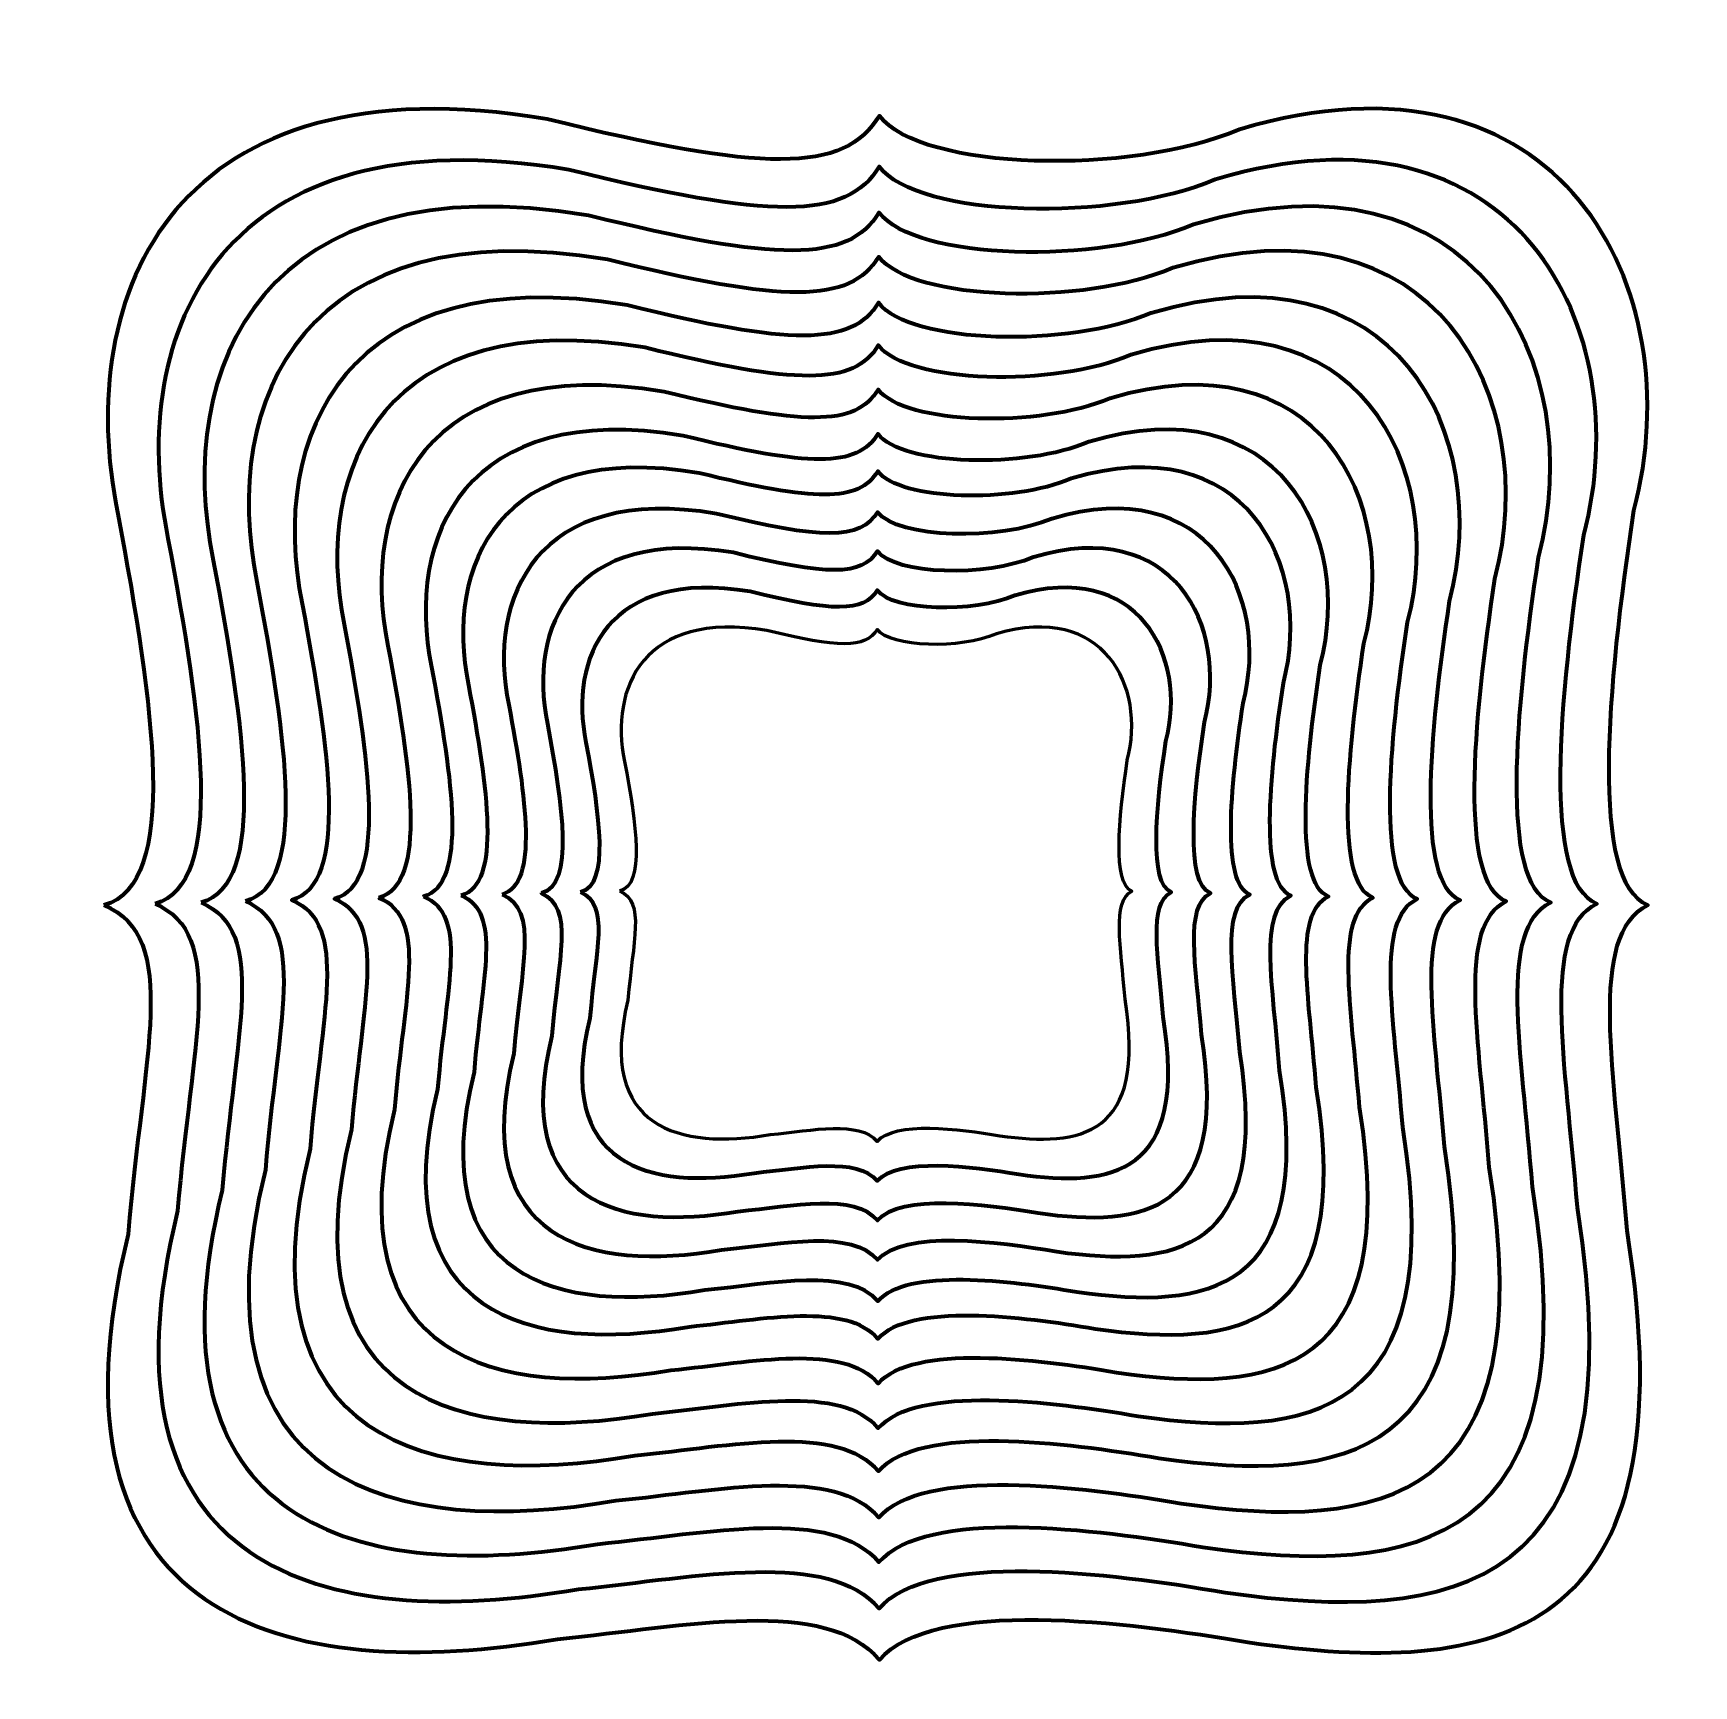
# Model space of a CAD drawing. Header units: centimetres. Extents: x -7.7 to 7.5, y -7.3 to 7.8.
import ezdxf

# ---------------------------------------------------------------- set-up
doc = ezdxf.new("R2010")
doc.units = ezdxf.units.CM
doc.header["$MEASUREMENT"] = 0
doc.layers.add('Layer 1', color=7, linetype='Continuous')

msp = doc.modelspace()

# ---------------------------------------------------------------- linework, layer by layer
at = {"layer": 'Layer 1', "color": 38, "lineweight": 158}
msp.add_open_spline([(-7.03024, -0.16914), (-6.33689, 0.02224), (-6.57373, 1.65004), (-6.90371, 3.40589), (-6.90371, 3.40589), (-7.31848, 5.43364), (-6.37895, 7.58246), (-2.98065, 7.01258), (-2.98065, 7.01258), (-1.02017, 6.52811), (-0.26157, 6.51165), (0.05656, 7.04421), (0.05656, 7.04421), (0.43535, 6.54041), (2.35642, 6.49346), (3.34686, 6.91767), (3.34686, 6.91767), (6.29097, 7.79783), (7.48476, 5.46888), (6.95353, 3.43753), (6.95353, 3.43753), (6.70827, 1.82261), (6.54978, 0.03825), (7.08008, -0.16914), (7.08008, -0.16914), (6.5283, -0.43964), (6.77434, -1.68061), (6.89026, -3.14308), (6.89026, -3.14308), (7.50015, -6.91966), (5.67138, -7.22359), (3.44177, -6.90795), (3.44177, -6.90795), (2.30586, -6.71179), (0.54617, -6.49824), (0.05656, -7.06613), (0.05656, -7.06613), (-0.42855, -6.48623), (-1.7046, -6.75543), (-2.88574, -6.87631), (-2.88574, -6.87631), (-5.38522, -7.30263), (-7.67702, -6.7014), (-6.8088, -3.17471), (-6.8088, -3.17471), (-6.67587, -1.53315), (-6.32551, -0.4662), (-7.03024, -0.16914)], degree=3, knots=[0, 0, 0, 0, 0.07692308, 0.07692308, 0.07692308, 0.07692308, 0.15384615, 0.15384615, 0.15384615, 0.15384615, 0.23076923, 0.23076923, 0.23076923, 0.23076923, 0.30769231, 0.30769231, 0.30769231, 0.30769231, 0.38461538, 0.38461538, 0.38461538, 0.38461538, 0.46153846, 0.46153846, 0.46153846, 0.46153846, 0.53846154, 0.53846154, 0.53846154, 0.53846154, 0.61538462, 0.61538462, 0.61538462, 0.61538462, 0.69230769, 0.69230769, 0.69230769, 0.69230769, 0.76923077, 0.76923077, 0.76923077, 0.76923077, 0.84615385, 0.84615385, 0.84615385, 0.84615385, 1, 1, 1, 1], dxfattribs=at)
at = {"layer": 'Layer 1', "color": 58, "lineweight": 158}
msp.add_open_spline([(-6.56368, -0.15652), (-5.91618, 0.02219), (-6.13736, 1.54234), (-6.44551, 3.18207), (-6.44551, 3.18207), (-6.83286, 5.07574), (-5.95546, 7.08245), (-2.78188, 6.55025), (-2.78188, 6.55025), (-0.95106, 6.09781), (-0.24262, 6.08245), (0.05447, 6.57979), (0.05447, 6.57979), (0.40821, 6.10929), (2.20225, 6.06546), (3.12719, 6.46161), (3.12719, 6.46161), (5.87659, 7.28358), (6.99143, 5.10864), (6.49534, 3.21162), (6.49534, 3.21162), (6.26631, 1.7035), (6.11828, 0.03714), (6.61353, -0.15652), (6.61353, -0.15652), (6.09825, -0.40915), (6.328, -1.56806), (6.43625, -2.93381), (6.43625, -2.93381), (7.00582, -6.46063), (5.29799, -6.74447), (3.21581, -6.4497), (3.21581, -6.4497), (2.15502, -6.2665), (0.51171, -6.06708), (0.05447, -6.59742), (0.05447, -6.59742), (-0.39855, -6.05587), (-1.59021, -6.30725), (-2.69324, -6.42015), (-2.69324, -6.42015), (-5.02744, -6.81828), (-7.16767, -6.25681), (-6.35687, -2.96334), (-6.35687, -2.96334), (-6.23273, -1.43034), (-5.90555, -0.43396), (-6.56368, -0.15652)], degree=3, knots=[0, 0, 0, 0, 0.07692308, 0.07692308, 0.07692308, 0.07692308, 0.15384615, 0.15384615, 0.15384615, 0.15384615, 0.23076923, 0.23076923, 0.23076923, 0.23076923, 0.30769231, 0.30769231, 0.30769231, 0.30769231, 0.38461538, 0.38461538, 0.38461538, 0.38461538, 0.46153846, 0.46153846, 0.46153846, 0.46153846, 0.53846154, 0.53846154, 0.53846154, 0.53846154, 0.61538462, 0.61538462, 0.61538462, 0.61538462, 0.69230769, 0.69230769, 0.69230769, 0.69230769, 0.76923077, 0.76923077, 0.76923077, 0.76923077, 0.84615385, 0.84615385, 0.84615385, 0.84615385, 1, 1, 1, 1], dxfattribs=at)
at = {"layer": 'Layer 1', "color": 46, "lineweight": 158}
msp.add_open_spline([(-6.14223, -0.14515), (-5.53613, 0.02213), (-5.74317, 1.44506), (-6.03162, 2.97988), (-6.03162, 2.97988), (-6.39418, 4.75242), (-5.57289, 6.63078), (-2.60233, 6.13261), (-2.60233, 6.13261), (-0.88862, 5.70912), (-0.22551, 5.69473), (0.05258, 6.16027), (0.05258, 6.16027), (0.38371, 5.71986), (2.06296, 5.67882), (2.92874, 6.04966), (2.92874, 6.04966), (5.50228, 6.81904), (6.54579, 4.78321), (6.08145, 3.00756), (6.08145, 3.00756), (5.86706, 1.59589), (5.72851, 0.03613), (6.19207, -0.14515), (6.19207, -0.14515), (5.70974, -0.3816), (5.92481, -1.46638), (6.02613, -2.74479), (6.02613, -2.74479), (6.55925, -6.04598), (4.96066, -6.31169), (3.01169, -6.03578), (3.01169, -6.03578), (2.01876, -5.8643), (0.48058, -5.67761), (0.05258, -6.17404), (0.05258, -6.17404), (-0.37146, -5.66712), (-1.48689, -5.90242), (-2.51936, -6.0081), (-2.51936, -6.0081), (-4.70424, -6.38076), (-6.70757, -5.8552), (-5.94865, -2.77242), (-5.94865, -2.77242), (-5.83244, -1.33747), (-5.52619, -0.40482), (-6.14223, -0.14515)], degree=3, knots=[0, 0, 0, 0, 0.07692308, 0.07692308, 0.07692308, 0.07692308, 0.15384615, 0.15384615, 0.15384615, 0.15384615, 0.23076923, 0.23076923, 0.23076923, 0.23076923, 0.30769231, 0.30769231, 0.30769231, 0.30769231, 0.38461538, 0.38461538, 0.38461538, 0.38461538, 0.46153846, 0.46153846, 0.46153846, 0.46153846, 0.53846154, 0.53846154, 0.53846154, 0.53846154, 0.61538462, 0.61538462, 0.61538462, 0.61538462, 0.69230769, 0.69230769, 0.69230769, 0.69230769, 0.76923077, 0.76923077, 0.76923077, 0.76923077, 0.84615385, 0.84615385, 0.84615385, 0.84615385, 1, 1, 1, 1], dxfattribs=at)
at = {"layer": 'Layer 1', "color": 54, "lineweight": 140}
msp.add_open_spline([(-5.73605, -0.13417), (-5.16987, 0.02209), (-5.36325, 1.3513), (-5.63272, 2.78503), (-5.63272, 2.78503), (-5.97139, 4.44083), (-5.2042, 6.19547), (-2.42927, 5.73011), (-2.42927, 5.73011), (-0.82843, 5.33451), (-0.20899, 5.32108), (0.05076, 5.75594), (0.05076, 5.75594), (0.36008, 5.34455), (1.92873, 5.30621), (2.73751, 5.65261), (2.73751, 5.65261), (5.14153, 6.37132), (6.11632, 4.46959), (5.68257, 2.81089), (5.68257, 2.81089), (5.4823, 1.49218), (5.35287, 0.03516), (5.7859, -0.13417), (5.7859, -0.13417), (5.33534, -0.35505), (5.53625, -1.36839), (5.63089, -2.56259), (5.63089, -2.56259), (6.12888, -5.64636), (4.63558, -5.89456), (2.81496, -5.63683), (2.81496, -5.63683), (1.88746, -5.47663), (0.45057, -5.30224), (0.05075, -5.76599), (0.05075, -5.76599), (-0.34535, -5.29245), (-1.38732, -5.51226), (-2.3518, -5.61098), (-2.3518, -5.61098), (-4.39276, -5.95908), (-6.26414, -5.46815), (-5.55521, -2.5884), (-5.55521, -2.5884), (-5.44664, -1.24797), (-5.16056, -0.37675), (-5.73605, -0.13417)], degree=3, knots=[0, 0, 0, 0, 0.07692308, 0.07692308, 0.07692308, 0.07692308, 0.15384615, 0.15384615, 0.15384615, 0.15384615, 0.23076923, 0.23076923, 0.23076923, 0.23076923, 0.30769231, 0.30769231, 0.30769231, 0.30769231, 0.38461538, 0.38461538, 0.38461538, 0.38461538, 0.46153846, 0.46153846, 0.46153846, 0.46153846, 0.53846154, 0.53846154, 0.53846154, 0.53846154, 0.61538462, 0.61538462, 0.61538462, 0.61538462, 0.69230769, 0.69230769, 0.69230769, 0.69230769, 0.76923077, 0.76923077, 0.76923077, 0.76923077, 0.84615385, 0.84615385, 0.84615385, 0.84615385, 1, 1, 1, 1], dxfattribs=at)
at = {"layer": 'Layer 1', "color": 42, "lineweight": 140}
msp.add_open_spline([(-5.31423, -0.12277), (-4.78952, 0.02205), (-4.96877, 1.25393), (-5.21847, 2.58267), (-5.21847, 2.58267), (-5.53234, 4.11725), (-4.82134, 5.7434), (-2.24959, 5.31212), (-2.24959, 5.31212), (-0.76595, 4.94548), (-0.19186, 4.93305), (0.04887, 5.33607), (0.04887, 5.33607), (0.33555, 4.9548), (1.78932, 4.91926), (2.53889, 5.24031), (2.53889, 5.24031), (4.76691, 5.90638), (5.67028, 4.14391), (5.2683, 2.60666), (5.2683, 2.60666), (5.0827, 1.38449), (4.96275, 0.03417), (5.36406, -0.12277), (5.36406, -0.12277), (4.94651, -0.32749), (5.13268, -1.26663), (5.22039, -2.3734), (5.22039, -2.3734), (5.68195, -5.23137), (4.29797, -5.46141), (2.61067, -5.22254), (2.61067, -5.22254), (1.75106, -5.07407), (0.41941, -4.91244), (0.04886, -5.34224), (0.04886, -5.34224), (-0.31825, -4.90337), (-1.28394, -5.1071), (-2.1778, -5.19859), (-2.1778, -5.19859), (-4.06934, -5.5212), (-5.80369, -5.06621), (-5.14664, -2.39732), (-5.14664, -2.39732), (-5.04606, -1.15502), (-4.78091, -0.3476), (-5.31424, -0.12277), (-5.31424, -0.12277), (-5.31424, -0.12277), (-5.31423, -0.12277), (-5.31423, -0.12277)], degree=3, knots=[0, 0, 0, 0, 0.07142857, 0.07142857, 0.07142857, 0.07142857, 0.14285714, 0.14285714, 0.14285714, 0.14285714, 0.21428571, 0.21428571, 0.21428571, 0.21428571, 0.28571429, 0.28571429, 0.28571429, 0.28571429, 0.35714286, 0.35714286, 0.35714286, 0.35714286, 0.42857143, 0.42857143, 0.42857143, 0.42857143, 0.5, 0.5, 0.5, 0.5, 0.57142857, 0.57142857, 0.57142857, 0.57142857, 0.64285714, 0.64285714, 0.64285714, 0.64285714, 0.71428571, 0.71428571, 0.71428571, 0.71428571, 0.78571429, 0.78571429, 0.78571429, 0.78571429, 0.85714286, 0.85714286, 0.85714286, 0.85714286, 1, 1, 1, 1], dxfattribs=at)
at = {"layer": 'Layer 1', "color": 40, "lineweight": 120}
for points in [[(-4.92318, -0.11221), (-4.43687, 0.02201), (-4.603, 1.16365), (-4.83444, 2.39508), (-4.83444, 2.39508), (-5.12532, 3.81726), (-4.46639, 5.32431), (-2.08302, 4.92461), (-2.08302, 4.92461), (-0.70804, 4.58483), (-0.176, 4.5733), (0.04712, 4.94679), (0.04712, 4.94679), (0.3128, 4.59346), (1.6601, 4.56052), (2.35474, 4.85806), (2.35474, 4.85806), (4.41959, 5.47534), (5.25682, 3.84195), (4.88427, 2.41729), (4.88427, 2.41729), (4.71227, 1.28464), (4.60108, 0.03323), (4.97301, -0.11222), (4.97301, -0.11222), (4.58602, -0.30195), (4.75856, -1.1723), (4.83988, -2.19799), (4.83988, -2.19799), (5.26759, -4.84663), (3.98502, -5.05984), (2.42129, -4.83846), (2.42129, -4.83846), (1.62463, -4.70087), (0.39053, -4.55107), (0.0471, -4.94939), (0.0471, -4.94939), (-0.29312, -4.54268), (-1.18806, -4.73147), (-2.01645, -4.81626), (-2.01645, -4.81626), (-3.76944, -5.11525), (-5.37678, -4.69357), (-4.76785, -2.22017), (-4.76785, -2.22017), (-4.67464, -1.06886), (-4.42891, -0.32059), (-4.92319, -0.11222), (-4.92319, -0.11222), (-4.92319, -0.11222), (-4.92318, -0.11221), (-4.92318, -0.11221)], [(-4.51698, -0.10125), (-4.0706, 0.02197), (-4.22307, 1.06988), (-4.43552, 2.20024), (-4.43552, 2.20024), (-4.70253, 3.50567), (-4.09769, 4.88899), (-1.90998, 4.52211), (-1.90998, 4.52211), (-0.64785, 4.21024), (-0.1595, 4.19963), (0.04529, 4.54247), (0.04529, 4.54247), (0.28916, 4.21816), (1.52587, 4.18792), (2.1635, 4.46102), (2.1635, 4.46102), (4.05883, 5.02763), (4.82732, 3.52833), (4.48537, 2.22061), (4.48537, 2.22061), (4.32749, 1.18096), (4.22543, 0.03227), (4.56682, -0.10126), (4.56682, -0.10126), (4.21163, -0.2754), (4.37, -1.0743), (4.44463, -2.0158), (4.44463, -2.0158), (4.83724, -4.44702), (3.65996, -4.64272), (2.2246, -4.43952), (2.2246, -4.43952), (1.49333, -4.31322), (0.36054, -4.17571), (0.0453, -4.54134), (0.0453, -4.54134), (-0.26698, -4.16801), (-1.08847, -4.3413), (-1.84884, -4.41913), (-1.84884, -4.41913), (-3.45794, -4.69358), (-4.93332, -4.30652), (-4.3744, -2.03617), (-4.3744, -2.03617), (-4.28883, -0.97937), (-4.06327, -0.29251), (-4.51697, -0.10126), (-4.51697, -0.10126), (-4.51697, -0.10126), (-4.51698, -0.10125), (-4.51698, -0.10125)]]:
    msp.add_open_spline(points, degree=3, knots=[0, 0, 0, 0, 0.07142857, 0.07142857, 0.07142857, 0.07142857, 0.14285714, 0.14285714, 0.14285714, 0.14285714, 0.21428571, 0.21428571, 0.21428571, 0.21428571, 0.28571429, 0.28571429, 0.28571429, 0.28571429, 0.35714286, 0.35714286, 0.35714286, 0.35714286, 0.42857143, 0.42857143, 0.42857143, 0.42857143, 0.5, 0.5, 0.5, 0.5, 0.57142857, 0.57142857, 0.57142857, 0.57142857, 0.64285714, 0.64285714, 0.64285714, 0.64285714, 0.71428571, 0.71428571, 0.71428571, 0.71428571, 0.78571429, 0.78571429, 0.78571429, 0.78571429, 0.85714286, 0.85714286, 0.85714286, 0.85714286, 1, 1, 1, 1], dxfattribs=at)
at = {"layer": 'Layer 1', "color": 41, "lineweight": 106}
msp.add_open_spline([(-4.1108, -0.09026), (-3.70432, 0.02194), (-3.84317, 0.97613), (-4.0366, 2.0054), (-4.0366, 2.0054), (-4.27973, 3.19409), (-3.72898, 4.4537), (-1.73693, 4.11963), (-1.73693, 4.11963), (-0.58766, 3.83564), (-0.14298, 3.82599), (0.04347, 4.13816), (0.04347, 4.13816), (0.26555, 3.84285), (1.39163, 3.81532), (1.97225, 4.064), (1.97225, 4.064), (3.69807, 4.57994), (4.39783, 3.21472), (4.08648, 2.02396), (4.08648, 2.02396), (3.94272, 1.07729), (3.8498, 0.03134), (4.16064, -0.09025), (4.16064, -0.09025), (3.8372, -0.24882), (3.98143, -0.97628), (4.04938, -1.83357), (4.04938, -1.83357), (4.40687, -4.04736), (3.33489, -4.22556), (2.02787, -4.04054), (2.02787, -4.04054), (1.36201, -3.92552), (0.33053, -3.80031), (0.04347, -4.13325), (0.04347, -4.13325), (-0.24089, -3.7933), (-0.98888, -3.9511), (-1.68128, -4.02197), (-1.68128, -4.02197), (-3.14648, -4.27187), (-4.48991, -3.91942), (-3.98098, -1.85211), (-3.98098, -1.85211), (-3.90303, -0.88983), (-3.69767, -0.2644), (-4.11079, -0.09024), (-4.11079, -0.09024), (-4.11079, -0.09024), (-4.1108, -0.09026), (-4.1108, -0.09026)], degree=3, knots=[0, 0, 0, 0, 0.07142857, 0.07142857, 0.07142857, 0.07142857, 0.14285714, 0.14285714, 0.14285714, 0.14285714, 0.21428571, 0.21428571, 0.21428571, 0.21428571, 0.28571429, 0.28571429, 0.28571429, 0.28571429, 0.35714286, 0.35714286, 0.35714286, 0.35714286, 0.42857143, 0.42857143, 0.42857143, 0.42857143, 0.5, 0.5, 0.5, 0.5, 0.57142857, 0.57142857, 0.57142857, 0.57142857, 0.64285714, 0.64285714, 0.64285714, 0.64285714, 0.71428571, 0.71428571, 0.71428571, 0.71428571, 0.78571429, 0.78571429, 0.78571429, 0.78571429, 0.85714286, 0.85714286, 0.85714286, 0.85714286, 1, 1, 1, 1], dxfattribs=at)
at = {"layer": 'Layer 1', "color": 41, "lineweight": 100}
msp.add_open_spline([(-3.7671, -0.08098), (-3.39439, 0.0219), (-3.52168, 0.89679), (-3.69907, 1.84052), (-3.69907, 1.84052), (-3.92199, 2.93042), (-3.417, 4.08536), (-1.5905, 3.77905), (-1.5905, 3.77905), (-0.53676, 3.51866), (-0.12904, 3.5098), (0.04195, 3.79604), (0.04195, 3.79604), (0.24554, 3.52527), (1.27805, 3.50002), (1.81043, 3.72804), (1.81043, 3.72804), (3.39284, 4.2011), (4.03445, 2.94932), (3.74894, 1.85753), (3.74894, 1.85753), (3.61714, 0.98952), (3.53192, 0.03052), (3.81696, -0.08098), (3.81696, -0.08098), (3.52039, -0.22637), (3.65262, -0.89338), (3.71493, -1.67943), (3.71493, -1.67943), (4.04273, -3.70923), (3.05983, -3.87264), (1.86143, -3.70298), (1.86143, -3.70298), (1.25092, -3.59753), (0.30517, -3.48272), (0.04196, -3.788), (0.04196, -3.788), (-0.21876, -3.47629), (-0.90463, -3.62098), (-1.53948, -3.68597), (-1.53948, -3.68597), (-2.88291, -3.91509), (-4.11467, -3.59195), (-3.64805, -1.69644), (-3.64805, -1.69644), (-3.5766, -0.81411), (-3.38828, -0.24067), (-3.76709, -0.08098), (-3.76709, -0.08098), (-3.76709, -0.08098), (-3.7671, -0.08098), (-3.7671, -0.08098)], degree=3, knots=[0, 0, 0, 0, 0.07142857, 0.07142857, 0.07142857, 0.07142857, 0.14285714, 0.14285714, 0.14285714, 0.14285714, 0.21428571, 0.21428571, 0.21428571, 0.21428571, 0.28571429, 0.28571429, 0.28571429, 0.28571429, 0.35714286, 0.35714286, 0.35714286, 0.35714286, 0.42857143, 0.42857143, 0.42857143, 0.42857143, 0.5, 0.5, 0.5, 0.5, 0.57142857, 0.57142857, 0.57142857, 0.57142857, 0.64285714, 0.64285714, 0.64285714, 0.64285714, 0.71428571, 0.71428571, 0.71428571, 0.71428571, 0.78571429, 0.78571429, 0.78571429, 0.78571429, 0.85714286, 0.85714286, 0.85714286, 0.85714286, 1, 1, 1, 1], dxfattribs=at)
at = {"layer": 'Layer 1', "color": 41, "lineweight": 90}
msp.add_open_spline([(-3.39216, -0.07086), (-3.05632, 0.02185), (-3.17102, 0.81023), (-3.33086, 1.66064), (-3.33086, 1.66064), (-3.53174, 2.64278), (-3.07669, 3.68352), (-1.43078, 3.40749), (-1.43078, 3.40749), (-0.48122, 3.17286), (-0.1138, 3.16487), (0.04025, 3.42281), (0.04025, 3.42281), (0.22373, 3.17881), (1.15415, 3.15606), (1.6339, 3.36153), (1.6339, 3.36153), (3.05982, 3.78782), (3.638, 2.65981), (3.38073, 1.67597), (3.38073, 1.67597), (3.26196, 0.89378), (3.18517, 0.02962), (3.44201, -0.07086), (3.44201, -0.07086), (3.17478, -0.20188), (3.29393, -0.80293), (3.35008, -1.51125), (3.35008, -1.51125), (3.64546, -3.34035), (2.75973, -3.4876), (1.67984, -3.33472), (1.67984, -3.33472), (1.12967, -3.2397), (0.27745, -3.13624), (0.04025, -3.41135), (0.04025, -3.41135), (-0.19468, -3.13045), (-0.81272, -3.26084), (-1.3848, -3.3194), (-1.3848, -3.3194), (-2.59539, -3.52586), (-3.70537, -3.23468), (-3.28488, -1.5266), (-3.28488, -1.5266), (-3.2205, -0.73151), (-3.0508, -0.21476), (-3.39216, -0.07086)], degree=3, knots=[0, 0, 0, 0, 0.07692308, 0.07692308, 0.07692308, 0.07692308, 0.15384615, 0.15384615, 0.15384615, 0.15384615, 0.23076923, 0.23076923, 0.23076923, 0.23076923, 0.30769231, 0.30769231, 0.30769231, 0.30769231, 0.38461538, 0.38461538, 0.38461538, 0.38461538, 0.46153846, 0.46153846, 0.46153846, 0.46153846, 0.53846154, 0.53846154, 0.53846154, 0.53846154, 0.61538462, 0.61538462, 0.61538462, 0.61538462, 0.69230769, 0.69230769, 0.69230769, 0.69230769, 0.76923077, 0.76923077, 0.76923077, 0.76923077, 0.84615385, 0.84615385, 0.84615385, 0.84615385, 1, 1, 1, 1], dxfattribs=at)
at = {"layer": 'Layer 1', "color": 7, "lineweight": 80}
msp.add_open_spline([(-3.03284, -0.06115), (-2.73231, 0.02182), (-2.83496, 0.72727), (-2.97801, 1.48827), (-2.97801, 1.48827), (-3.15775, 2.36714), (-2.75056, 3.29844), (-1.27771, 3.05144), (-1.27771, 3.05144), (-0.428, 2.84148), (-0.09923, 2.83432), (0.03863, 3.06515), (0.03863, 3.06515), (0.20281, 2.8468), (1.03539, 2.82643), (1.46469, 3.0103), (1.46469, 3.0103), (2.74067, 3.39177), (3.25804, 2.38237), (3.02783, 1.50198), (3.02783, 1.50198), (2.92155, 0.80205), (2.85284, 0.02876), (3.08268, -0.06116), (3.08268, -0.06116), (2.84355, -0.17841), (2.95016, -0.71625), (3.00042, -1.35009), (3.00042, -1.35009), (3.26474, -2.98686), (2.47213, -3.11862), (1.50579, -2.98183), (1.50579, -2.98183), (1.01347, -2.89681), (0.25089, -2.8042), (0.03863, -3.05039), (0.03863, -3.05039), (-0.1716, -2.79902), (-0.72465, -2.91571), (-1.23657, -2.96811), (-1.23657, -2.96811), (-2.31986, -3.15284), (-3.31313, -2.89228), (-2.93685, -1.36382), (-2.93685, -1.36382), (-2.87925, -0.65234), (-2.72738, -0.18993), (-3.03284, -0.06116), (-3.03284, -0.06116), (-3.03284, -0.06116), (-3.03284, -0.06115), (-3.03284, -0.06115)], degree=3, knots=[0, 0, 0, 0, 0.07142857, 0.07142857, 0.07142857, 0.07142857, 0.14285714, 0.14285714, 0.14285714, 0.14285714, 0.21428571, 0.21428571, 0.21428571, 0.21428571, 0.28571429, 0.28571429, 0.28571429, 0.28571429, 0.35714286, 0.35714286, 0.35714286, 0.35714286, 0.42857143, 0.42857143, 0.42857143, 0.42857143, 0.5, 0.5, 0.5, 0.5, 0.57142857, 0.57142857, 0.57142857, 0.57142857, 0.64285714, 0.64285714, 0.64285714, 0.64285714, 0.71428571, 0.71428571, 0.71428571, 0.71428571, 0.78571429, 0.78571429, 0.78571429, 0.78571429, 0.85714286, 0.85714286, 0.85714286, 0.85714286, 1, 1, 1, 1], dxfattribs=at)
at = {"layer": 'Layer 1', "color": 31, "lineweight": 70}
msp.add_open_spline([(-2.6738, -0.05146), (-2.40854, 0.02178), (-2.49915, 0.64439), (-2.6254, 1.31605), (-2.6254, 1.31605), (-2.78404, 2.09172), (-2.42465, 2.91368), (-1.12475, 2.69567), (-1.12475, 2.69567), (-0.37481, 2.51035), (-0.08464, 2.50404), (0.03703, 2.70777), (0.03703, 2.70777), (0.18194, 2.51506), (0.91675, 2.4971), (1.29565, 2.65935), (1.29565, 2.65935), (2.42181, 2.99603), (2.87844, 2.10516), (2.67524, 1.32815), (2.67524, 1.32815), (2.58145, 0.71041), (2.52078, 0.02792), (2.72366, -0.05146), (2.72366, -0.05146), (2.51262, -0.15493), (2.60671, -0.6296), (2.65106, -1.18905), (2.65106, -1.18905), (2.88432, -2.63361), (2.18482, -2.74992), (1.33194, -2.62918), (1.33194, -2.62918), (0.89743, -2.55413), (0.22438, -2.4724), (0.03704, -2.68968), (0.03704, -2.68968), (-0.14851, -2.46785), (-0.63661, -2.57082), (-1.08843, -2.61708), (-1.08843, -2.61708), (-2.04451, -2.78011), (-2.92115, -2.55016), (-2.58906, -1.20115), (-2.58906, -1.20115), (-2.53821, -0.57322), (-2.40418, -0.16509), (-2.67378, -0.05146), (-2.67378, -0.05146), (-2.67378, -0.05146), (-2.6738, -0.05146), (-2.6738, -0.05146)], degree=3, knots=[0, 0, 0, 0, 0.07142857, 0.07142857, 0.07142857, 0.07142857, 0.14285714, 0.14285714, 0.14285714, 0.14285714, 0.21428571, 0.21428571, 0.21428571, 0.21428571, 0.28571429, 0.28571429, 0.28571429, 0.28571429, 0.35714286, 0.35714286, 0.35714286, 0.35714286, 0.42857143, 0.42857143, 0.42857143, 0.42857143, 0.5, 0.5, 0.5, 0.5, 0.57142857, 0.57142857, 0.57142857, 0.57142857, 0.64285714, 0.64285714, 0.64285714, 0.64285714, 0.71428571, 0.71428571, 0.71428571, 0.71428571, 0.78571429, 0.78571429, 0.78571429, 0.78571429, 0.85714286, 0.85714286, 0.85714286, 0.85714286, 1, 1, 1, 1], dxfattribs=at)
at = {"layer": 'Layer 1', "color": 254, "lineweight": 60}
msp.add_open_spline([(-2.31491, -0.04177), (-2.08493, 0.02173), (-2.16347, 0.56153), (-2.27294, 1.14387), (-2.27294, 1.14387), (-2.41048, 1.81637), (-2.09887, 2.52902), (-0.97187, 2.34002), (-0.97187, 2.34002), (-0.32164, 2.17934), (-0.07006, 2.17389), (0.03541, 2.35051), (0.03541, 2.35051), (0.16104, 2.18342), (0.79815, 2.16785), (1.12664, 2.30854), (1.12664, 2.30854), (2.10306, 2.60045), (2.49895, 1.82804), (2.32279, 1.15436), (2.32279, 1.15436), (2.24145, 0.61877), (2.18887, 0.02704), (2.36476, -0.04177), (2.36476, -0.04177), (2.18178, -0.13149), (2.26337, -0.54304), (2.30179, -1.02809), (2.30179, -1.02809), (2.50405, -2.28054), (1.89758, -2.38139), (1.1581, -2.27668), (1.1581, -2.27668), (0.78138, -2.21162), (0.19786, -2.14075), (0.03541, -2.32914), (0.03541, -2.32914), (-0.12546, -2.1368), (-0.54867, -2.22608), (-0.94037, -2.26621), (-0.94037, -2.26621), (-1.76931, -2.40756), (-2.52936, -2.20817), (-2.24145, -1.03856), (-2.24145, -1.03856), (-2.19737, -0.49415), (-2.08115, -0.14029), (-2.3149, -0.04177), (-2.3149, -0.04177), (-2.3149, -0.04177), (-2.31491, -0.04177), (-2.31491, -0.04177)], degree=3, knots=[0, 0, 0, 0, 0.07142857, 0.07142857, 0.07142857, 0.07142857, 0.14285714, 0.14285714, 0.14285714, 0.14285714, 0.21428571, 0.21428571, 0.21428571, 0.21428571, 0.28571429, 0.28571429, 0.28571429, 0.28571429, 0.35714286, 0.35714286, 0.35714286, 0.35714286, 0.42857143, 0.42857143, 0.42857143, 0.42857143, 0.5, 0.5, 0.5, 0.5, 0.57142857, 0.57142857, 0.57142857, 0.57142857, 0.64285714, 0.64285714, 0.64285714, 0.64285714, 0.71428571, 0.71428571, 0.71428571, 0.71428571, 0.78571429, 0.78571429, 0.78571429, 0.78571429, 0.85714286, 0.85714286, 0.85714286, 0.85714286, 1, 1, 1, 1], dxfattribs=at)

doc.saveas('drawing.dxf')
